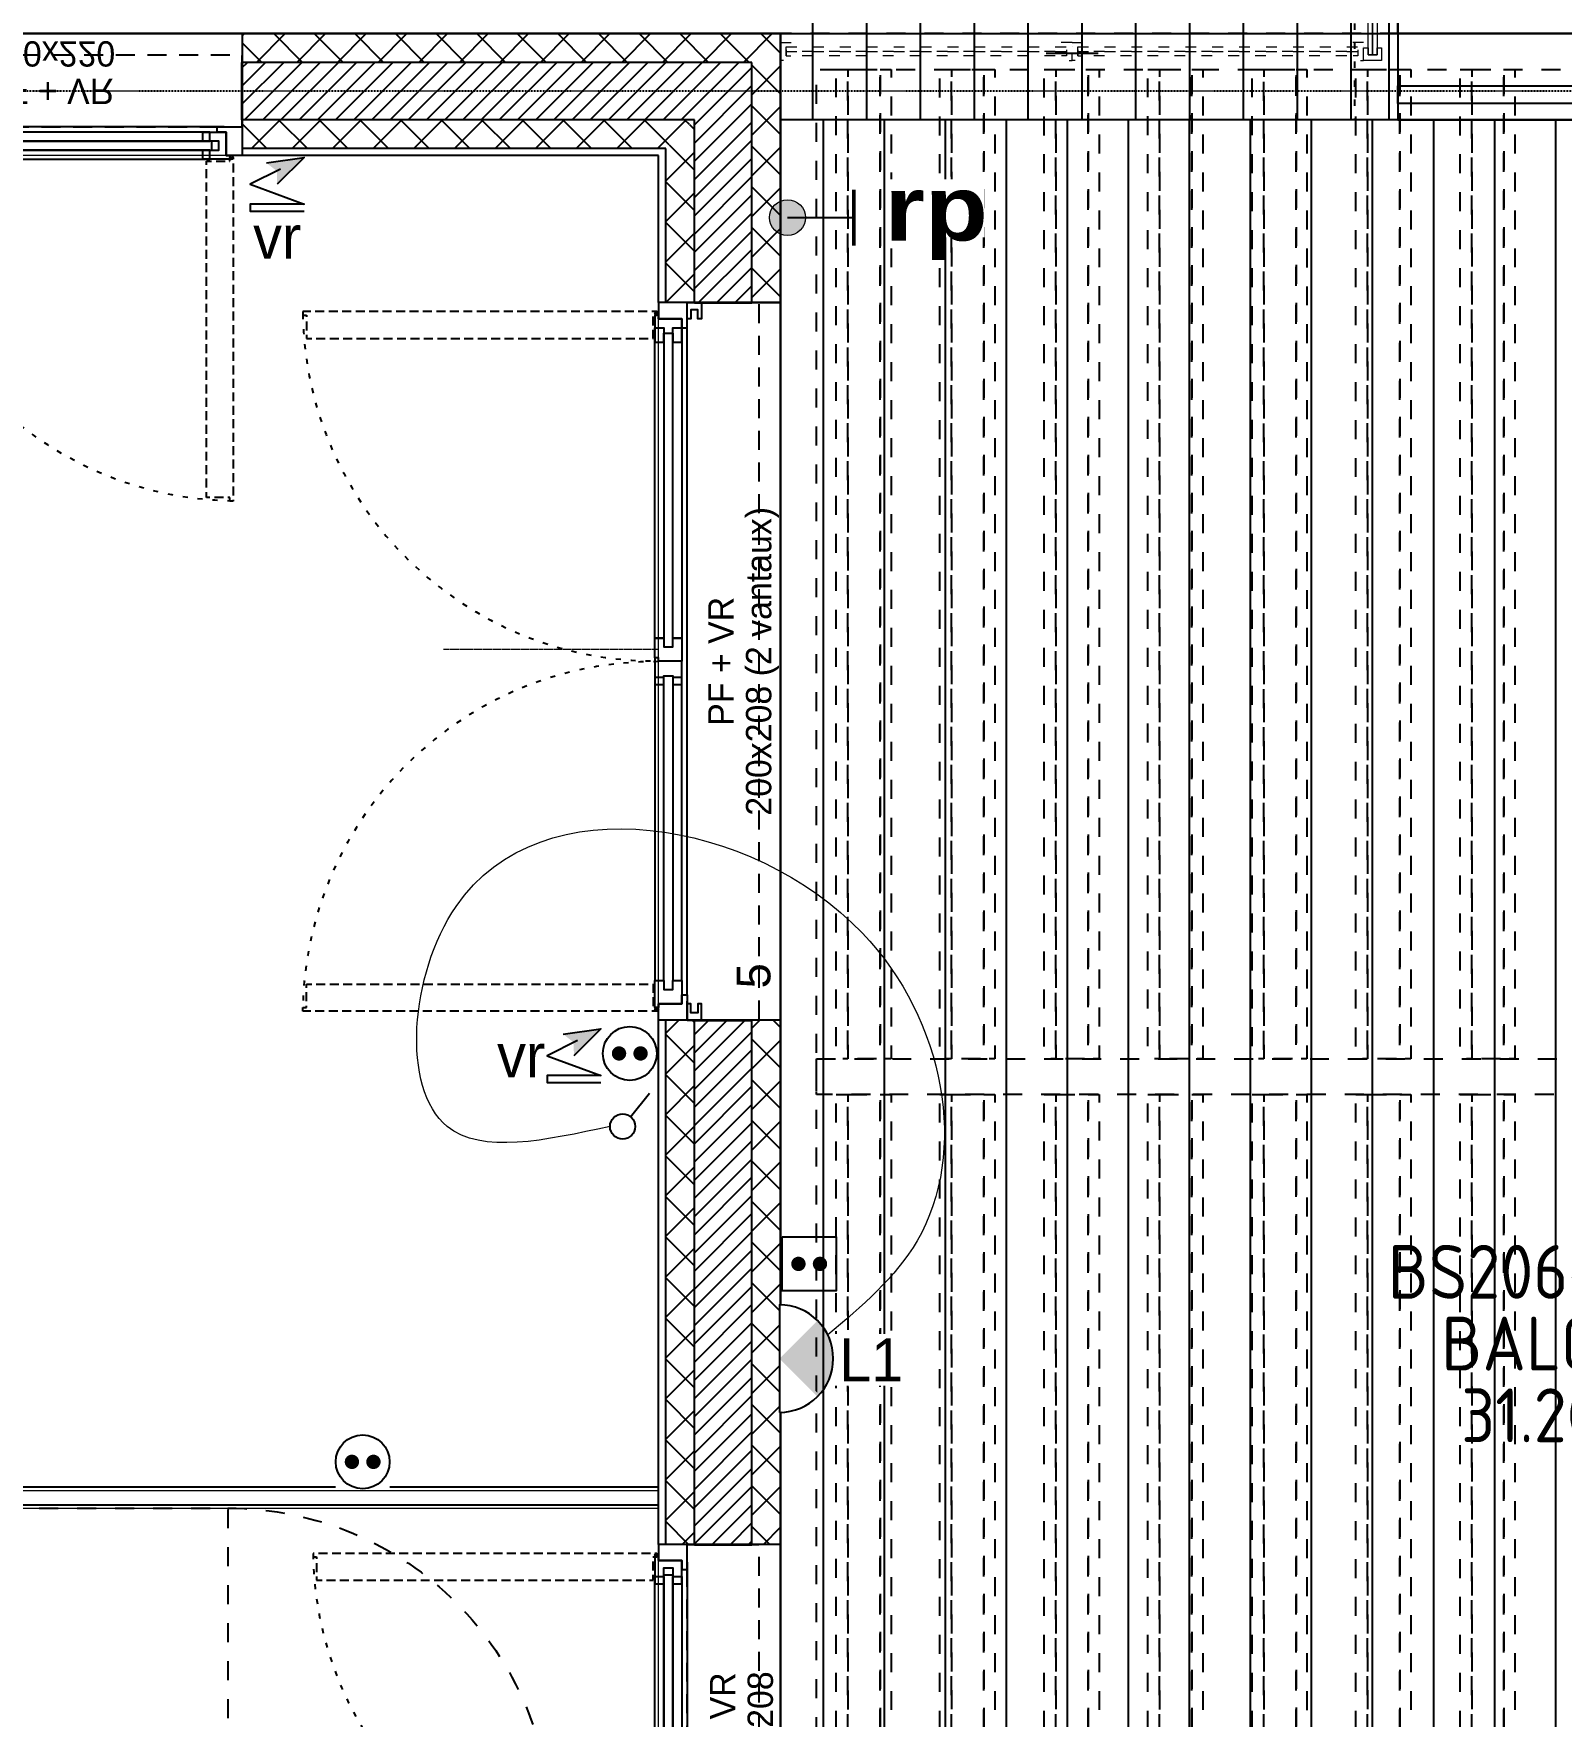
# Model space of a CAD drawing. Header units: centimetres. Extents: x 2648 to 12729, y 1890 to 6224.
# Drawn here: x 10651.3 to 11077, y 4448.4 to 4917.4 of the extents above; entities that cross this region are included whole.
import ezdxf

# ---------------------------------------------------------------- set-up
doc = ezdxf.new("R2010")
doc.units = ezdxf.units.CM
for name, pattern in [('ACAD_ISO03W100', [0.295276, 0.11811, -0.177165]), ('Style de ligne -1', [0.41664, 0.20828, -0.20836]), ('Style de ligne -11', [0.347222, 0.20828, -0.138942]), ('Style de ligne -12', [0.164042, 0.054681, -0.109361]), ('Style de ligne -13', [0.147638, 0.098425, -0.049213]), ('Style de ligne -14', [0.147638, 0.098425, -0.049213]), ('Style de ligne -17', [0.347222, 0.20828, -0.138942]), ('Style de ligne -18', [0.164042, 0.054681, -0.109361]), ('Style de ligne -5', [0.20828, 0.069425, -0.138855]), ('VW-01', [0.41656, 0.20828, -0.20828])]:
    doc.linetypes.add(name, pattern=pattern)
for name, color, linetype in [('B aménagement intérieur', 252, 'Continuous'), ('B GÈnÈral_Hatch', 252, 'Continuous'), ('B Général', 252, 'Continuous'), ('C ANNOTATIONS-axes horizontaux', 252, 'Style de ligne -1'), ('C ANNOTATIONS-prestations', 252, 'Continuous'), ('D SURFACES-shab', 252, 'Continuous'), ('prlm-EAU-EF', 161, 'Continuous'), ('prlm-VMC', 93, 'Continuous')]:
    doc.layers.add(name, color=color, linetype=linetype)
doc.layers.add('B BATI-lumon', color=252, linetype='Continuous', lineweight=20)
doc.layers.add('prlm-ELEC-CFO', color=10, linetype='Continuous', lineweight=25)
doc.layers.add('prlm-ZEROPLOT', color=254, linetype='Continuous', plot=False)
doc.layers.get('prlm-VMC').off()
doc.styles.add('Eurostile', font='Eurosti.TTF')
doc.styles.add('Eurostile (bold)', font='Eurostib.TTF')
doc.styles.add('prlm-eau-ef', font='ariblk.ttf', dxfattribs={"height": 18})
doc.styles.add('prlm-elec-cfo', font='comic.ttf', dxfattribs={"height": 12})
doc.styles.add('prlm-xpoly', font='isocp.shx', dxfattribs={"height": 15})
pattern_1 = [(45, (0, 0), (2.4253472, -2.6458333), [])]
pattern_2 = [(135, (0, 0), (-5.656854, -5.656854), []), (225, (0, 0), (-5.656854, 5.656854), [])]

# ---------------------------------------------------------------- blocks, each defined once
blk = doc.blocks.new('B 80.Groupe-10-1')
at = {"layer": 'B Général', "linetype": 'Continuous'}
for p, q in [((10868.33, 5110.39), (10868.33, 4893.39)), ((10883.33, 5110.39), (10883.33, 4893.39)), ((10898.33, 5110.39), (10898.33, 4893.39)), ((10913.33, 5110.39), (10913.33, 4893.39)), ((10928.33, 5110.39), (10928.33, 4893.39)), ((10943.33, 5110.39), (10943.33, 4893.39)), ((10958.33, 5110.39), (10958.33, 4893.39)), ((10973.33, 5110.39), (10973.33, 4893.39)), ((10988.33, 5110.39), (10988.33, 4893.39)), ((11003.33, 5110.39), (11003.33, 4893.39)), ((11018.33, 5110.39), (11018.33, 4893.39)), ((11028.95, 5110.34), (11028.95, 4893.39))]:
    blk.add_line(p, q, dxfattribs=at)
at = {"layer": 'B Général', "linetype": 'Style de ligne -5', "ltscale": 25.4, "flags": 128}
blk.add_lwpolyline([(11031.39, 4893.39), (11019.43, 4893.39), (11019.43, 5107.88), (9810.48, 5107.88), (9810.48, 5119.84), (11031.39, 5119.84)], close=True, dxfattribs=at)
at = {"layer": 'B Général', "linetype": 'Continuous', "flags": 128}
blk.add_lwpolyline([(11031.39, 4893.39), (10859.39, 4893.39), (10859.39, 4917.39), (9810.48, 4917.39), (9810.48, 5110.34), (11031.39, 5110.34)], close=True, dxfattribs=at)
blk = doc.blocks.new('B 80.Groupe-12-1')
at = {"layer": 'B Général', "linetype": 'Continuous', "flags": 128}
blk.add_lwpolyline([(10859.39, 3541.39), (10859.39, 3517.39), (11968.45, 3517.39), (11968.45, 4917.39), (11031.39, 4917.39), (11031.39, 4893.39), (11359.41, 4893.39), (11359.41, 4219.9)], dxfattribs=at)
blk.add_lwpolyline([(11952.45, 4902.89), (11952.45, 3530.89), (10859.39, 3530.89), (10859.39, 3535.89), (11362.27, 3535.89), (11362.29, 4214.9), (10909.37, 4214.91), (10909.37, 4219.91), (11362.29, 4219.9), (11362.31, 4897.89), (11031.39, 4897.89), (11031.39, 4902.89)], close=True, dxfattribs=at)
blk = doc.blocks.new('B 80.Groupe-18-1')
at = {"layer": 'B Général', "linetype": 'VW-01', "ltscale": 25.4}
blk.add_line((70, -99.99), (-70, -65.35), dxfattribs=at)
at = {"layer": 'B Général', "linetype": 'VW-01', "ltscale": 25.4, "flags": 128}
for points in [[(-70, 50), (70, 50), (70, -140), (-70, -140)], [(-70, -99.99), (70, -99.99), (70, -140), (-70, -140)]]:
    blk.add_lwpolyline(points, close=True, dxfattribs=at)
blk = doc.blocks.new('B 80.Lit 140.190_PMR 1')
at = {"layer": 'B Général', "linetype": 'VW-01', "ltscale": 25.4, "flags": 128}
for points in [[(-70, 50), (70, 50), (70, 140), (-70, 140)], [(-70, -140), (-70, 50), (-190, 50), (-190, -140)], [(190, -140), (190, 50), (70, 50), (70, -140)]]:
    blk.add_lwpolyline(points, close=True, dxfattribs=at)
at = {"layer": 'B Général', "linetype": 'VW-01', "ltscale": 25.4}
for centre, start, end in [((-70, 50), 90, 180), ((70, 50), 0, 90)]:
    blk.add_arc(centre, 90, start, end, dxfattribs=at)
at = {"layer": 'B Général'}
blk.add_blockref('B 80.Groupe-18-1', (0, 0), dxfattribs=at)
blk = doc.blocks.new('B 80.T3 BS 107 (2D)')
at = {"layer": 'B Général', "linetype": 'Continuous'}
for p, q in [((83.3, 47.58), (498.3, 47.58)), ((83.3, 47.58), (498.3, 47.58)), ((78.3, 42.58), (498.3, 42.58)), ((78.3, 42.58), (498.3, 42.58))]:
    blk.add_line(p, q, dxfattribs=at)
at = {"layer": 'D SURFACES-shab', "lineweight": 18, "flags": 128}
for points in [[(83.3, 328.49), (498.3, 328.49), (498.3, 48.58), (83.3, 48.58)], [(-138.3, 43.58), (-69.24, 43.59), (-69.27, 129.5), (78.3, 129.5), (78.3, 43.58), (498.3, 43.58), (498.3, -328.51), (-138.3, -328.51)]]:
    blk.add_lwpolyline(points, close=True, dxfattribs=at)
at = {"layer": 'B Général', "rotation": 180}
blk.add_blockref('B 80.Lit 140.190_PMR 1', (308.3, 188.49), dxfattribs=at)
blk = doc.blocks.new('B 80.PF 100.208 + VR')
at = {"layer": 'B Général', "linetype": 'Continuous'}
for p, q in [((-50, 7), (-50, 17)), ((50, 7), (50, 17))]:
    blk.add_line(p, q, dxfattribs=at)
at = {"layer": 'B Général', "linetype": 'Continuous', "lineweight": 35}
for p, q in [((-50, 7), (-50, -9)), ((50, 7), (50, -9))]:
    blk.add_line(p, q, dxfattribs=at)
at = {"layer": 'B Général'}
blk.add_line((45, 9), (-45, 9), dxfattribs=at)
at = {"layer": 'B Général', "linetype": 'Style de ligne -13', "ltscale": 25.4, "flags": 128}
blk.add_lwpolyline([(47.5, 113.27), (46.5, 113.27), (46.5, 112.27), (40, 112.27), (40, 18.5), (46.5, 18.5), (46.5, 17.5), (47.5, 17.5)], close=True, dxfattribs=at)
at = {"layer": 'B Général', "flags": 128}
for points in [[(-43, 10.5), (-43, 9), (-50, 9), (-50, 17), (-45.5, 17), (-45.5, 10.5)], [(-43.5, 15.5), (43.5, 15.5), (43.5, 13), (-43.5, 13)], [(-41, 18), (41, 18), (41, 15.5), (-41, 15.5)], [(43, 10.5), (43, 9), (50, 9), (50, 17), (45.5, 17), (45.5, 10.5)], [(-41, 13), (41, 13), (41, 10.5), (-41, 10.5)]]:
    blk.add_lwpolyline(points, close=True, dxfattribs=at)
at = {"layer": 'B Général', "linetype": 'Continuous', "flags": 128}
for points in [[(-39, 15.5), (-41.5, 15.5), (-41.5, 13), (-39, 13), (-39, 10.5), (-45.5, 10.5), (-45.5, 17), (-46.5, 17), (-46.5, 18), (-39, 18)], [(39, 15.5), (41.5, 15.5), (41.5, 13), (39, 13), (39, 10.5), (45.5, 10.5), (45.5, 17), (46.5, 17), (46.5, 18), (39, 18)]]:
    blk.add_lwpolyline(points, close=True, dxfattribs=at)
at = {"layer": 'B Général', "linetype": 'Style de ligne -11', "ltscale": 25.4, "flags": 128}
blk.add_lwpolyline([(-50, 9), (50, 9), (50, -11), (-50, -11)], close=True, dxfattribs=at)
at = {"layer": 'B Général', "flags": 128}
blk.add_lwpolyline([(-50, -9), (-50, -17), (50, -17), (50, -9)], dxfattribs=at)
at = {"layer": 'B Général'}
blk.add_circle((47, 17.5), 0.5, dxfattribs=at)
at = {"layer": 'B Général', "linetype": 'Style de ligne -12', "ltscale": 25.4}
blk.add_arc((48.78, 15.78), 97.5, 90.8973, 179.2823, dxfattribs=at)
at = {"layer": 'B Général', "insert": (-21.61, 2.65), "char_height": 7.059, "attachment_point": 1, "rotation": 360, "line_spacing_factor": 0.894142, "style": 'Eurostile'}
blk.add_mtext('PF + VR', dxfattribs=at)
at = {"layer": 'C ANNOTATIONS-prestations', "attachment_point": 1, "rotation": 360, "line_spacing_factor": 0.894142}
for s, insert, char_height, style in [('4', (-41.15, -4.77), 9.41, 'Eurostile (bold)'), ('100x208', (-21.61, -7.83), 7.059, 'Eurostile')]:
    blk.add_mtext(s, dxfattribs=dict(at, insert=insert, char_height=char_height, style=style))
blk = doc.blocks.new('B 80.PF 200.208 + VR')
at = {"layer": 'B Général', "linetype": 'Continuous'}
for p, q in [((-100, 7), (-100, 17)), ((100, 7), (100, 17))]:
    blk.add_line(p, q, dxfattribs=at)
at = {"layer": 'B Général', "linetype": 'Continuous', "lineweight": 35}
for p, q in [((-100, 7), (-100, -9)), ((100, 7), (100, -9))]:
    blk.add_line(p, q, dxfattribs=at)
at = {"layer": 'B Général'}
blk.add_line((-93, 9), (97, 9), dxfattribs=at)
at = {"layer": 'B Général', "linetype": 'Style de ligne -13', "ltscale": 25.4, "flags": 128}
for points in [[(-97.5, 116.12), (-96.5, 116.12), (-96.5, 115.12), (-90, 115.12), (-90, 18.5), (-96.5, 18.5), (-96.5, 17.5), (-97.5, 17.5)], [(97.5, 116.12), (96.5, 116.12), (96.5, 115.12), (90, 115.12), (90, 18.5), (96.5, 18.5), (96.5, 17.5), (97.5, 17.5)]]:
    blk.add_lwpolyline(points, close=True, dxfattribs=at)
at = {"layer": 'B Général', "flags": 128}
for points in [[(-93, 10.5), (-93, 9), (-100, 9), (-100, 17), (-95.5, 17), (-95.5, 10.5)], [(-4.5, 18), (-89, 18), (-89, 15.5), (-4.5, 15.5)], [(6.5, 18), (93, 18), (93, 15.5), (6.5, 15.5)], [(93, 10.5), (93, 9), (100, 9), (100, 17), (95.5, 17), (95.5, 10.5)], [(-4.5, 13), (-89, 13), (-89, 10.5), (-4.5, 10.5)], [(6.5, 13), (93, 13), (93, 10.5), (6.5, 10.5)], [(-100, 9), (-100, 5), (-95.5, 5), (-95.5, 6), (-98, 6), (-98, 8), (-95.5, 8), (-95.5, 9)], [(100, 9), (100, 5), (95.5, 5), (95.5, 6), (98, 6), (98, 8), (95.5, 8), (95.5, 9)]]:
    blk.add_lwpolyline(points, close=True, dxfattribs=at)
at = {"layer": 'B Général', "linetype": 'Continuous', "flags": 128}
for points in [[(-89, 15.5), (-91.5, 15.5), (-91.5, 13), (-89, 13), (-89, 10.5), (-95.5, 10.5), (-95.5, 17), (-96.5, 17), (-96.5, 18), (-89, 18)], [(-6.5, 15.5), (-4, 15.5), (-4, 13), (-6.5, 13), (-6.5, 10.5), (0, 10.5), (0, 17), (1, 17), (1, 18), (-6.5, 18)], [(6.5, 15.5), (4, 15.5), (4, 13), (6.5, 13), (6.5, 10.5), (0, 10.5), (0, 17), (1, 17), (1, 18), (6.5, 18)], [(89, 15.5), (91.5, 15.5), (91.5, 13), (89, 13), (89, 10.5), (95.5, 10.5), (95.5, 17), (96.5, 17), (96.5, 18), (89, 18)]]:
    blk.add_lwpolyline(points, close=True, dxfattribs=at)
at = {"layer": 'B Général', "linetype": 'Style de ligne -11', "ltscale": 25.4, "flags": 128}
blk.add_lwpolyline([(-100, 9), (100, 9), (100, -11), (-100, -11)], close=True, dxfattribs=at)
at = {"layer": 'B Général', "flags": 128}
blk.add_lwpolyline([(100, -9), (100, -17), (-100, -17), (-100, -9)], dxfattribs=at)
at = {"layer": 'B Général'}
for centre in [(-97, 17.5), (97, 17.5)]:
    blk.add_circle(centre, 0.5, dxfattribs=at)
at = {"layer": 'B Général', "linetype": 'Style de ligne -12', "ltscale": 25.4}
for centre, start, end in [((-98.46, 17.77), 359.5523, 89.0018), ((98.46, 17.77), 90.9982, 180.4485)]:
    blk.add_arc(centre, 98.37, start, end, dxfattribs=at)
at = {"layer": 'B Général', "insert": (0, 3.15), "char_height": 7.059, "attachment_point": 2, "rotation": 360, "line_spacing_factor": 0.894142, "style": 'Eurostile'}
blk.add_mtext('PF + VR', dxfattribs=at)
at = {"layer": 'C ANNOTATIONS-prestations', "rotation": 360, "line_spacing_factor": 0.894142}
for s, insert, char_height, attachment_point, style in [('5', (-91.15, -4.77), 9.41, 1, 'Eurostile (bold)'), ('\\P200x208 (2 vantaux) ', (0, 3.15), 7.059, 2, 'Eurostile')]:
    blk.add_mtext(s, dxfattribs=dict(at, insert=insert, char_height=char_height, attachment_point=attachment_point, style=style))
blk = doc.blocks.new('B 80.PF 100.220 + VR')
at = {"layer": 'B Général', "linetype": 'Continuous'}
for p, q in [((-50, 7), (-50, 17)), ((50, 7), (50, 17))]:
    blk.add_line(p, q, dxfattribs=at)
at = {"layer": 'B Général', "linetype": 'Continuous', "lineweight": 35}
for p, q in [((-50, 7), (-50, -9)), ((50, 7), (50, -9))]:
    blk.add_line(p, q, dxfattribs=at)
at = {"layer": 'B Général'}
blk.add_line((45, 9), (-45, 9), dxfattribs=at)
at = {"layer": 'B Général', "linetype": 'Style de ligne -14', "ltscale": 25.4, "flags": 128}
blk.add_lwpolyline([(47.5, 113.27), (46.5, 113.27), (46.5, 112.27), (40, 112.27), (40, 18.5), (46.5, 18.5), (46.5, 17.5), (47.5, 17.5)], close=True, dxfattribs=at)
at = {"layer": 'B Général', "flags": 128}
for points in [[(-43, 10.5), (-43, 9), (-50, 9), (-50, 17), (-45.5, 17), (-45.5, 10.5)], [(-43.5, 15.5), (43.5, 15.5), (43.5, 13), (-43.5, 13)], [(-41, 18), (41, 18), (41, 15.5), (-41, 15.5)], [(43, 10.5), (43, 9), (50, 9), (50, 17), (45.5, 17), (45.5, 10.5)], [(-41, 13), (41, 13), (41, 10.5), (-41, 10.5)]]:
    blk.add_lwpolyline(points, close=True, dxfattribs=at)
at = {"layer": 'B Général', "linetype": 'Continuous', "flags": 128}
for points in [[(-39, 15.5), (-41.5, 15.5), (-41.5, 13), (-39, 13), (-39, 10.5), (-45.5, 10.5), (-45.5, 17), (-46.5, 17), (-46.5, 18), (-39, 18)], [(39, 15.5), (41.5, 15.5), (41.5, 13), (39, 13), (39, 10.5), (45.5, 10.5), (45.5, 17), (46.5, 17), (46.5, 18), (39, 18)]]:
    blk.add_lwpolyline(points, close=True, dxfattribs=at)
at = {"layer": 'B Général', "linetype": 'Style de ligne -17', "ltscale": 25.4, "flags": 128}
blk.add_lwpolyline([(-50, 9), (50, 9), (50, -11), (-50, -11)], close=True, dxfattribs=at)
at = {"layer": 'B Général', "flags": 128}
blk.add_lwpolyline([(-50, -9), (-50, -17), (50, -17), (50, -9)], dxfattribs=at)
at = {"layer": 'B Général'}
blk.add_circle((47, 17.5), 0.5, dxfattribs=at)
at = {"layer": 'B Général', "linetype": 'Style de ligne -18', "ltscale": 25.4}
blk.add_arc((48.78, 15.78), 97.5, 90.8973, 179.2823, dxfattribs=at)
at = {"layer": 'B Général', "insert": (-21.61, 2.65), "char_height": 7.059, "attachment_point": 1, "rotation": 360, "line_spacing_factor": 0.894142, "style": 'Eurostile'}
blk.add_mtext('PF + VR', dxfattribs=at)
at = {"layer": 'C ANNOTATIONS-prestations', "attachment_point": 1, "rotation": 360, "line_spacing_factor": 0.894142}
for s, insert, char_height, style in [('1', (-41.14, -4.77), 9.41, 'Eurostile (bold)'), ('100x220', (-21.61, -7.83), 7.059, 'Eurostile')]:
    blk.add_mtext(s, dxfattribs=dict(at, insert=insert, char_height=char_height, style=style))
blk = doc.blocks.new('B 80.Groupe-23-1')
at = {"layer": 'B Général', "linetype": 'VW-01', "ltscale": 25.4, "flags": 128}
for points in [[(10859.39, 4336.49), (10869.39, 4336.49), (10869.39, 4907.39), (11099.39, 4907.39), (11099.39, 3527.39), (10869.39, 3527.39), (10869.39, 4098.85), (10859.39, 4098.85), (10859.39, 3517.39), (11109.39, 3517.39), (11109.39, 4917.39), (10859.39, 4917.39)], [(10874.89, 4907.39), (10878.13, 4907.39), (10878.13, 4631.66), (10874.89, 4631.66)], [(10878.13, 4907.39), (10887.12, 4907.39), (10887.12, 4631.66), (10878.13, 4631.66)], [(10887.12, 4907.39), (10890.18, 4907.39), (10890.18, 4631.66), (10887.12, 4631.66)], [(10903.82, 4907.39), (10907.07, 4907.39), (10907.07, 4631.66), (10903.82, 4631.66)], [(10907.07, 4907.39), (10916.06, 4907.39), (10916.06, 4631.66), (10907.07, 4631.66)], [(10916.06, 4907.39), (10919.12, 4907.39), (10919.12, 4631.66), (10916.06, 4631.66)], [(10932.84, 4907.39), (10936.09, 4907.39), (10936.09, 4631.66), (10932.84, 4631.66)], [(10936.09, 4907.39), (10945.08, 4907.39), (10945.08, 4631.66), (10936.09, 4631.66)], [(10945.08, 4907.39), (10948.14, 4907.39), (10948.14, 4631.66), (10945.08, 4631.66)], [(10961.78, 4907.39), (10965.02, 4907.39), (10965.02, 4631.66), (10961.78, 4631.66)], [(10965.02, 4907.39), (10974.01, 4907.39), (10974.01, 4631.66), (10965.02, 4631.66)], [(10974.01, 4907.39), (10977.07, 4907.39), (10977.07, 4631.66), (10974.01, 4631.66)], [(10990.8, 4907.39), (10994.04, 4907.39), (10994.04, 4631.66), (10990.8, 4631.66)], [(10994.04, 4907.39), (11003.04, 4907.39), (11003.04, 4631.66), (10994.04, 4631.66)], [(11003.04, 4907.39), (11006.09, 4907.39), (11006.09, 4631.66), (11003.04, 4631.66)], [(11019.73, 4907.39), (11022.98, 4907.39), (11022.98, 4631.66), (11019.73, 4631.66)], [(11022.98, 4907.39), (11031.97, 4907.39), (11031.97, 4631.66), (11022.98, 4631.66)], [(11031.97, 4907.39), (11035.03, 4907.39), (11035.03, 4631.66), (11031.97, 4631.66)], [(11048.75, 4907.39), (11052, 4907.39), (11052, 4631.66), (11048.75, 4631.66)], [(11052, 4907.39), (11060.99, 4907.39), (11060.99, 4631.66), (11052, 4631.66)], [(11060.99, 4907.39), (11064.05, 4907.39), (11064.05, 4631.66), (11060.99, 4631.66)], [(10869.39, 4631.66), (11099.39, 4631.66), (11099.39, 4621.66), (10869.39, 4621.66)], [(10874.89, 4621.66), (10878.13, 4621.66), (10878.13, 4345.93), (10874.89, 4345.93)], [(10878.13, 4621.66), (10887.12, 4621.66), (10887.12, 4345.93), (10878.13, 4345.93)], [(10887.12, 4621.66), (10890.18, 4621.66), (10890.18, 4345.93), (10887.12, 4345.93)], [(10903.82, 4621.66), (10907.07, 4621.66), (10907.07, 4345.93), (10903.82, 4345.93)], [(10907.07, 4621.66), (10916.06, 4621.66), (10916.06, 4345.93), (10907.07, 4345.93)], [(10916.06, 4621.66), (10919.12, 4621.66), (10919.12, 4345.93), (10916.06, 4345.93)], [(10932.84, 4621.66), (10936.09, 4621.66), (10936.09, 4345.93), (10932.84, 4345.93)], [(10936.09, 4621.66), (10945.08, 4621.66), (10945.08, 4345.93), (10936.09, 4345.93)], [(10945.08, 4621.66), (10948.14, 4621.66), (10948.14, 4345.93), (10945.08, 4345.93)], [(10961.78, 4621.66), (10965.02, 4621.66), (10965.02, 4345.93), (10961.78, 4345.93)], [(10965.02, 4621.66), (10974.01, 4621.66), (10974.01, 4345.93), (10965.02, 4345.93)], [(10974.01, 4621.66), (10977.07, 4621.66), (10977.07, 4345.93), (10974.01, 4345.93)], [(10990.8, 4621.66), (10994.04, 4621.66), (10994.04, 4345.93), (10990.8, 4345.93)], [(10994.04, 4621.66), (11003.04, 4621.66), (11003.04, 4345.93), (10994.04, 4345.93)], [(11003.04, 4621.66), (11006.09, 4621.66), (11006.09, 4345.93), (11003.04, 4345.93)], [(11019.73, 4621.66), (11022.98, 4621.66), (11022.98, 4345.93), (11019.73, 4345.93)], [(11022.98, 4621.66), (11031.97, 4621.66), (11031.97, 4345.93), (11022.98, 4345.93)], [(11031.97, 4621.66), (11035.03, 4621.66), (11035.03, 4345.93), (11031.97, 4345.93)], [(11048.75, 4621.66), (11052, 4621.66), (11052, 4345.93), (11048.75, 4345.93)], [(11052, 4621.66), (11060.99, 4621.66), (11060.99, 4345.93), (11052, 4345.93)], [(11060.99, 4621.66), (11064.05, 4621.66), (11064.05, 4345.93), (11060.99, 4345.93)]]:
    blk.add_lwpolyline(points, close=True, dxfattribs=at)
blk = doc.blocks.new('B 80.Groupe-52-1')
at = {"layer": 'B BATI-lumon', "linetype": 'Continuous', "flags": 128}
for points in [[(11021.89, 5110.34), (11021.89, 5106.84), (11023.13, 5106.84), (11023.13, 5108.76), (11025.63, 5108.76), (11025.63, 5106.84), (11026.89, 5106.84), (11026.89, 5110.34), (11022.89, 5110.34), (11022.89, 5110.34)], [(11023.13, 4911.51), (11023.13, 5108.76), (11024.38, 5108.76), (11024.38, 4911.51)], [(11024.38, 4911.51), (11024.38, 5108.76), (11025.63, 5108.76), (11025.63, 4911.51)], [(11021.89, 4909.93), (11021.89, 4913.43), (11023.13, 4913.43), (11023.13, 4911.51), (11025.63, 4911.51), (11025.63, 4913.43), (11026.89, 4913.43), (11026.89, 4909.93), (11022.89, 4909.93), (11022.89, 4909.93)]]:
    blk.add_lwpolyline(points, close=True, dxfattribs=at)
blk = doc.blocks.new('B 80.Groupe-58-1')
at = {"layer": 'B BATI-lumon', "linetype": 'ACAD_ISO03W100', "ltscale": 25.4, "flags": 128}
for points in [[(10859.39, 4914.93), (10862.89, 4914.93), (10862.89, 4913.69), (10860.96, 4913.69), (10860.96, 4911.19), (10862.89, 4911.19), (10862.89, 4909.93), (10859.39, 4909.93), (10859.39, 4913.93), (10859.39, 4913.93)], [(10860.96, 4913.69), (10939.06, 4913.69), (10939.06, 4912.44), (10860.96, 4912.44)], [(10860.96, 4912.44), (10939.06, 4912.44), (10939.06, 4911.19), (10860.96, 4911.19)], [(10940.64, 4914.93), (10937.14, 4914.93), (10937.14, 4913.69), (10939.06, 4913.69), (10939.06, 4911.19), (10937.14, 4911.19), (10937.14, 4909.93), (10940.64, 4909.93), (10940.64, 4913.93), (10940.64, 4913.93)]]:
    blk.add_lwpolyline(points, close=True, dxfattribs=at)
blk = doc.blocks.new('B 80.Groupe-59-1')
at = {"layer": 'B BATI-lumon', "linetype": 'ACAD_ISO03W100', "ltscale": 25.4, "flags": 128}
for points in [[(10940.64, 4914.93), (10944.14, 4914.93), (10944.14, 4913.69), (10942.21, 4913.69), (10942.21, 4911.19), (10944.14, 4911.19), (10944.14, 4909.93), (10940.64, 4909.93), (10940.64, 4913.93), (10940.64, 4913.93)], [(10942.21, 4913.69), (11020.31, 4913.69), (11020.31, 4912.44), (10942.21, 4912.44)], [(10942.21, 4912.44), (11020.31, 4912.44), (11020.31, 4911.19), (10942.21, 4911.19)], [(11021.89, 4914.93), (11018.39, 4914.93), (11018.39, 4913.69), (11020.31, 4913.69), (11020.31, 4911.19), (11018.39, 4911.19), (11018.39, 4909.93), (11021.89, 4909.93), (11021.89, 4913.93), (11021.89, 4913.93)]]:
    blk.add_lwpolyline(points, close=True, dxfattribs=at)
blk = doc.blocks.new('B 80.Groupe-60-1')
at = {"layer": 'B Général', "linetype": 'Continuous'}
blk.add_line((10933.39, 4911.93), (10947.89, 4911.93), dxfattribs=at)
at = {"layer": 'B BATI-lumon'}
for name in ['B 80.Groupe-52-1', 'B 80.Groupe-58-1', 'B 80.Groupe-59-1']:
    blk.add_blockref(name, (0, 0), dxfattribs=at)
blk = doc.blocks.new('B 80.Groupe-109-1')
at = {"layer": 'B BATI-lumon'}
blk.add_blockref('B 80.Groupe-60-1', (0, 0), dxfattribs=at)
blk = doc.blocks.new('xi.EA')
at = {"layer": 'prlm-ZEROPLOT', "color": 250, "linetype": 'ACAD_ISO03W100', "lineweight": 0, "ltscale": 0.2}
blk.add_lwpolyline([(0, 0), (0, 60)], dxfattribs=at)
blk = doc.blocks.new('xi.PC-EXT')
at = {"layer": 'prlm-ELEC-CFO', "color": 0, "linetype": 'ByBlock', "lineweight": -2, "flags": 128}
blk.add_lwpolyline([(-7.5, 7.5), (7.5, 7.5), (7.5, -7.5), (-7.5, -7.5)], close=True, dxfattribs=at)
at = {"layer": 'prlm-ELEC-CFO', "color": 0, "linetype": 'ByBlock', "lineweight": 5, "const_width": 2}
for points in [[(-4, 0, 1), (-2, 0, 1)], [(2, 0, 1), (4, 0, 1)]]:
    blk.add_lwpolyline(points, format="xyb", close=True, dxfattribs=at)
blk = doc.blocks.new('xi.SA')
at = {"layer": 'prlm-ELEC-CFO', "color": 0}
blk.add_lwpolyline([(0.2, -1.28), (5.5, 5.28)], dxfattribs=at)
blk.add_circle((-2, -4), 3.5, dxfattribs=at)
blk = doc.blocks.new('xi.ECAP-EXT')
at = {"color": 0}
blk.add_wipeout([(-15, 0), (-10.13, 11.06), (0, 2), (10.13, 11.06), (15, 0)], dxfattribs=at).dxf.layer = 'prlm-ELEC-CFO'
at = {"layer": 'prlm-ELEC-CFO', "linetype": 'ByBlock', "lineweight": 5}
blk.add_hatch(color=0, dxfattribs=at).paths.add_polyline_path([(10.61, 10.61, 0.414214), (-10.61, 10.61), (0, 0)])
at = {"layer": 'prlm-ELEC-CFO', "color": 0, "linetype": 'ByBlock', "lineweight": -2, "flags": 128}
blk.add_lwpolyline([(15, 0, 1), (-15, 0)], format="xyb", close=True, dxfattribs=at)
blk = doc.blocks.new('xi.VR')
at = {"layer": 'prlm-ELEC-CFO', "lineweight": 5}
blk.add_hatch(color=0, dxfattribs=at).paths.add_polyline_path([(-3, 6), (-0.1, 3.7), (0, 0), (7.5, 7.5)])
at = {"layer": 'prlm-ELEC-CFO', "color": 0}
for points in [[(-3, 6), (7.5, 7.5), (0, 0)], [(0.95, 4.23), (-7.5, 0), (7.5, -5.5), (-7.5, -5.5), (-7.5, -7.5), (7.5, -7.5)]]:
    blk.add_lwpolyline(points, dxfattribs=at)
blk = doc.blocks.new('xi.PC')
at = {"color": 0, "lineweight": 5}
blk.add_wipeout([(-7.5, -7.5), (7.5, -7.5), (7.5, 7.5), (-7.5, 7.5)], dxfattribs=at).dxf.layer = 'prlm-ELEC-CFO'
at = {"layer": 'prlm-ELEC-CFO', "color": 0, "linetype": 'ByBlock', "lineweight": 5, "const_width": 2}
for points in [[(-4, 0, 1), (-2, 0, 1)], [(2, 0, 1), (4, 0, 1)]]:
    blk.add_lwpolyline(points, format="xyb", close=True, dxfattribs=at)
at = {"layer": 'prlm-ELEC-CFO', "color": 0, "linetype": 'ByBlock', "lineweight": -2}
blk.add_circle((0, 0), 7.5, dxfattribs=at)
blk = doc.blocks.new('xi.rp')
at = {"layer": 'prlm-EAU-EF', "lineweight": 5}
h = blk.add_hatch(color=0, dxfattribs=at)
edge = h.paths.add_edge_path()
edge.add_arc((0, 5), 5, 0, 360)
at = {"layer": 'prlm-EAU-EF', "color": 0, "const_width": 1, "flags": 128}
blk.add_lwpolyline([(-7.82, 23.46), (7.82, 23.46)], dxfattribs=at)
at = {"layer": 'prlm-EAU-EF', "color": 0, "flags": 128}
blk.add_lwpolyline([(0, 5), (0, 23.46)], dxfattribs=at)
at = {"layer": 'prlm-EAU-EF', "color": 0, "lineweight": 5}
blk.add_circle((0, 5), 5, dxfattribs=at)

msp = doc.modelspace()

# ---------------------------------------------------------------- hatches: boundary and pattern name
at = {"layer": 'B GÈnÈral_Hatch', "linetype": 'Continuous'}
h = msp.add_hatch(dxfattribs=at)
h.set_pattern_fill('02_ISOLANT', color=256, angle=-180, style=0, pattern_type=2)
h.set_pattern_definition([(-135, (0, 0), (5.656854, -5.656854), []), (-45, (0, 0), (-5.656854, -5.656854), [])])
h.paths.add_polyline_path([(10851.388, 4909.389), (10859.388, 4917.389), (10709.388, 4917.389), (10709.388, 4909.389)])
h = msp.add_hatch(dxfattribs=at)
h.set_pattern_fill('02_ISOLANT', color=256, angle=90, style=0, pattern_type=2)
h.set_pattern_definition([(135, (0, 0), (-5.656854, -5.656854), []), (225, (0, 0), (-5.656854, 5.656854), [])])
h.paths.add_polyline_path([(10851.388, 4842.434), (10859.388, 4842.434), (10859.388, 4917.389), (10851.388, 4909.389)])
h = msp.add_hatch(dxfattribs=at)
h.set_pattern_fill('50_BETON', color=256, style=0, pattern_type=2)
h.set_pattern_definition(pattern_1)
h.paths.add_polyline_path([(10835.388, 4893.389), (10851.388, 4909.389), (10709.388, 4909.389), (10709.388, 4893.389)])
h = msp.add_hatch(dxfattribs=at)
h.set_pattern_fill('50_BETON', color=256, style=0, pattern_type=2)
h.set_pattern_definition(pattern_1)
h.paths.add_polyline_path([(10835.388, 4842.434), (10851.388, 4842.434), (10851.388, 4909.389), (10835.388, 4893.389)])
h = msp.add_hatch(dxfattribs=at)
h.set_pattern_fill('02_ISOLANT', color=256, angle=-180, style=0, pattern_type=2)
h.set_pattern_definition([(-135, (0, 0), (5.656854, -5.656854), []), (-45, (0, 0), (-5.656854, -5.656854), [])])
h.paths.add_polyline_path([(10827.388, 4885.389), (10835.388, 4893.389), (10709.388, 4893.389), (10709.388, 4885.389)])
h = msp.add_hatch(dxfattribs=at)
h.set_pattern_fill('02_ISOLANT', color=256, angle=90, style=0, pattern_type=2)
h.set_pattern_definition([(135, (0, 0), (-5.656854, -5.656854), []), (225, (0, 0), (-5.656854, 5.656854), [])])
h.paths.add_polyline_path([(10827.388, 4842.434), (10835.388, 4842.434), (10835.388, 4893.389), (10827.388, 4885.389)])
h = msp.add_hatch(dxfattribs=at)
h.set_pattern_fill('H_BARDAGE V 150', color=256, style=0, pattern_type=2)
h.set_pattern_definition([(90, (11109.388, 4559.889), (17, 0), [])])
h.paths.add_polyline_path([(10909.368, 4277.389), (11359.406, 4277.389), (11359.406, 4893.386), (10859.388, 4893.389), (10859.388, 4355.704), (10909.368, 4355.704)])
h = msp.add_hatch(dxfattribs=at)
h.set_pattern_fill('02_ISOLANT', color=256, angle=90, style=0, pattern_type=2)
h.set_pattern_definition(pattern_2)
h.paths.add_polyline_path([(10827.388, 4496.301), (10835.388, 4496.301), (10835.388, 4642.434), (10827.388, 4642.434)])
h = msp.add_hatch(dxfattribs=at)
h.set_pattern_fill('50_BETON', color=256, style=0, pattern_type=2)
h.set_pattern_definition(pattern_1)
h.paths.add_polyline_path([(10835.388, 4496.301), (10851.388, 4496.301), (10851.388, 4642.434), (10835.388, 4642.434)])
h = msp.add_hatch(dxfattribs=at)
h.set_pattern_fill('02_ISOLANT', color=256, angle=90, style=0, pattern_type=2)
h.set_pattern_definition(pattern_2)
h.paths.add_polyline_path([(10851.388, 4496.301), (10859.388, 4496.301), (10859.388, 4642.434), (10851.388, 4642.434)])

# ---------------------------------------------------------------- linework, layer by layer
at = {"layer": 'B Général', "linetype": 'Continuous'}
for p, q in [((10709.388, 4917.389), (10709.388, 4883.389)), ((10859.388, 4842.434), (10859.388, 4917.389)), ((10859.388, 4842.434), (10859.388, 4917.389)), ((10851.388, 4909.389), (10709.388, 4909.389)), ((10851.388, 4842.434), (10851.388, 4909.389)), ((10835.388, 4893.389), (10709.388, 4893.389)), ((10835.388, 4842.434), (10835.388, 4893.389)), ((10827.388, 4885.389), (10709.388, 4885.389)), ((10827.388, 4885.389), (10709.388, 4885.389)), ((10825.388, 4883.389), (10709.388, 4883.389)), ((10825.388, 4883.389), (10709.388, 4883.389)), ((10825.388, 4842.434), (10825.388, 4883.389)), ((10825.388, 4842.434), (10825.388, 4883.389)), ((10827.388, 4842.434), (10827.388, 4885.389)), ((10827.388, 4842.434), (10827.388, 4885.389)), ((10859.388, 4842.434), (10825.388, 4842.434)), ((10825.388, 4496.301), (10825.388, 4642.434)), ((10859.388, 4642.434), (10825.388, 4642.434)), ((10825.388, 4496.301), (10825.388, 4642.434)), ((10827.388, 4496.301), (10827.388, 4642.434)), ((10827.388, 4496.301), (10827.388, 4642.434)), ((10835.388, 4496.301), (10835.388, 4642.434)), ((10851.388, 4496.301), (10851.388, 4642.434)), ((10859.388, 4496.301), (10859.388, 4642.434)), ((10859.388, 4496.301), (10859.388, 4642.434)), ((10859.388, 4496.301), (10825.388, 4496.301))]:
    msp.add_line(p, q, dxfattribs=at)
at = {"layer": 'B Général', "linetype": 'Continuous', "lineweight": 18}
for p, q in [((10851.388, 4909.389), (10709.388, 4909.389)), ((10851.388, 4842.434), (10851.388, 4909.389)), ((10835.388, 4893.389), (10709.388, 4893.389)), ((10835.388, 4842.434), (10835.388, 4893.389)), ((10835.388, 4496.301), (10835.388, 4642.434)), ((10851.388, 4496.301), (10851.388, 4642.434))]:
    msp.add_line(p, q, dxfattribs=at)
at = {"layer": 'B Général', "linetype": 'Continuous', "flags": 128}
for points in [[(11031.388, 5117.386), (11968.445, 5117.386), (11968.445, 4917.386), (11031.388, 4917.386)], [(10909.368, 4277.389), (11359.406, 4277.389), (11359.406, 4893.386), (10859.388, 4893.389), (10859.388, 4355.704), (10909.368, 4355.704)]]:
    msp.add_lwpolyline(points, close=True, dxfattribs=at)
msp.add_lwpolyline([(10859.388, 3517.389), (11968.445, 3517.389), (11968.445, 4917.386), (11031.388, 4917.386), (11031.388, 4893.386)], dxfattribs=at)
at = {"layer": 'C ANNOTATIONS-axes horizontaux'}
msp.add_line((12370.813, 4901.389), (2960.813, 4901.389), dxfattribs=at)
msp.add_line((12370.813, 4901.389), (2960.813, 4901.389), dxfattribs=at)
at = {"layer": 'prlm-ELEC-CFO', "lineweight": 13}
msp.add_spline([(10811.888, 4612.784), (10766.508, 4612.784), (10768.962, 4674.106), (10882.132, 4666.749), (10897.467, 4580.92), (10872.558, 4554.672)], degree=3, dxfattribs=at)
at = {"layer": 'prlm-ZEROPLOT'}
for points in [[(8418.485, 4917.388), (10859.388, 4917.388), (10859.389, 3517.39), (9818.485, 3517.39), (9818.485, 2192.491), (8418.485, 2192.491)], [(10859.388, 4917.389), (11968.445, 4917.389), (11968.445, 3517.389), (10859.388, 3517.389)]]:
    msp.add_lwpolyline(points, close=True, dxfattribs=at)

# ---------------------------------------------------------------- block references
at = {"layer": 'B aménagement intérieur', "xscale": -1, "rotation": 180}
msp.add_blockref('B 80.T3 BS 107 (2D)', (10327.092, 4554.878), dxfattribs=at)
at = {"layer": 'B BATI-lumon'}
msp.add_blockref('B 80.Groupe-109-1', (0, 0), dxfattribs=at)
at = {"layer": 'B Général'}
for name in ['B 80.Groupe-10-1', 'B 80.Groupe-12-1']:
    msp.add_blockref(name, (0, 0), dxfattribs=at)
at = {"layer": 'B Général', "xscale": -1, "rotation": 180.0000000033345}
msp.add_blockref('B 80.PF 100.220 + VR', (10659.388, 4900.389), dxfattribs=at)
at = {"layer": 'B Général', "rotation": 90.00000000333449}
for name, p in [('B 80.PF 200.208 + VR', (10842.388, 4742.434)), ('B 80.PF 100.208 + VR', (10842.388, 4446.301))]:
    msp.add_blockref(name, p, dxfattribs=at)
at = {"layer": 'C ANNOTATIONS-prestations'}
msp.add_blockref('B 80.Groupe-23-1', (0, 0), dxfattribs=at)
at = {"layer": 'prlm-EAU-EF', "rotation": 270.0000000026141}
msp.add_blockref('xi.rp', (10856.33, 4866.106), dxfattribs=at)
at = {"layer": 'prlm-ELEC-CFO'}
for name, p in [('xi.SA', (10817.388, 4616.784)), ('xi.PC-EXT', (10867.388, 4574.483))]:
    msp.add_blockref(name, p, dxfattribs=at)
at = {"layer": 'prlm-VMC', "rotation": 90}
msp.add_blockref('xi.EA', (10825.388, 4745.755), dxfattribs=at)

# ---------------------------------------------------------------- texts
at = {"layer": 'prlm-ZEROPLOT', "lineweight": 20, "insert": (11068.388, 4552.274), "char_height": 15, "attachment_point": 5, "line_spacing_factor": 0.8, "style": 'prlm-xpoly'}
msp.add_mtext('BS206-T3\\PBALC1\\P31.20', dxfattribs=at)

# ---------------------------------------------------------------- next in the draw order: block references
at = {"layer": 'prlm-ELEC-CFO', "rotation": 270}
msp.add_blockref('xi.ECAP-EXT', (10859.083, 4548.084), dxfattribs=at)
at = {"layer": 'prlm-ELEC-CFO'}
msp.add_blockref('xi.PC', (10742.958, 4519.301), dxfattribs=at)

# ---------------------------------------------------------------- next in the draw order: texts
at = {"layer": 'prlm-EAU-EF', "lineweight": 20, "insert": (10902.783, 4877.723), "char_height": 18, "attachment_point": 2, "line_spacing_factor": 0.8, "style": 'prlm-eau-ef', "bg_fill": 3, "box_fill_scale": 0.95, "bg_fill_color": 256, "bg_fill_transparency": 0}
msp.add_mtext('rp', dxfattribs=at)
at = {"layer": 'prlm-ELEC-CFO', "lineweight": 20, "char_height": 12, "attachment_point": 5, "line_spacing_factor": 0.8, "style": 'prlm-elec-cfo', "bg_fill": 3, "box_fill_scale": 1.1, "bg_fill_color": 256, "bg_fill_transparency": 0}
for insert in [(10719.124, 4860.671), (10787.111, 4632.518)]:
    msp.add_mtext('vr', dxfattribs=dict(at, insert=insert))

# ---------------------------------------------------------------- next in the draw order: block references
at = {"layer": 'prlm-ELEC-CFO'}
for p in [(10719.124, 4875.389), (10801.829, 4632.518)]:
    msp.add_blockref('xi.VR', p, dxfattribs=at)

# ---------------------------------------------------------------- next in the draw order: texts
at = {"layer": 'prlm-ELEC-CFO', "lineweight": 20, "insert": (10884.642, 4547.7), "char_height": 12, "attachment_point": 5, "line_spacing_factor": 0.8, "style": 'prlm-elec-cfo', "bg_fill": 3, "box_fill_scale": 1.1, "bg_fill_color": 256, "bg_fill_transparency": 0}
msp.add_mtext('L1', dxfattribs=at)

# ---------------------------------------------------------------- next in the draw order: block references
at = {"layer": 'prlm-ELEC-CFO'}
msp.add_blockref('xi.PC', (10817.388, 4633.138), dxfattribs=at)

doc.saveas('drawing.dxf')
